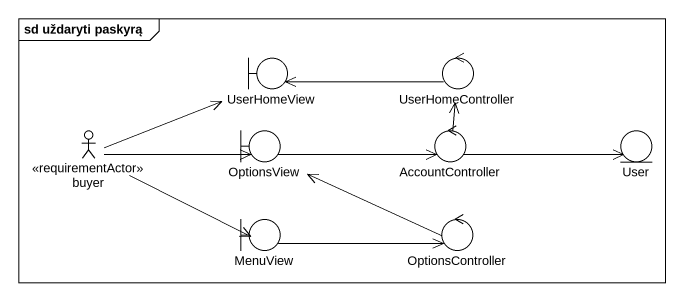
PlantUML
@startuml
mainframe sd uždaryti paskyrą
boundary UserHomeView
control UserHomeController
actor buyer <<requirementActor>>
boundary OptionsView
control AccountController
entity User
boundary MenuView
control OptionsController
UserHomeController -left-> UserHomeView
buyer -right-> UserHomeView
buyer -right-> OptionsView
buyer -right-> MenuView
OptionsView -right-> AccountController
AccountController -up-> UserHomeController
AccountController -right-> User
MenuView -right-> OptionsController
OptionsController -left-> OptionsView
@enduml
